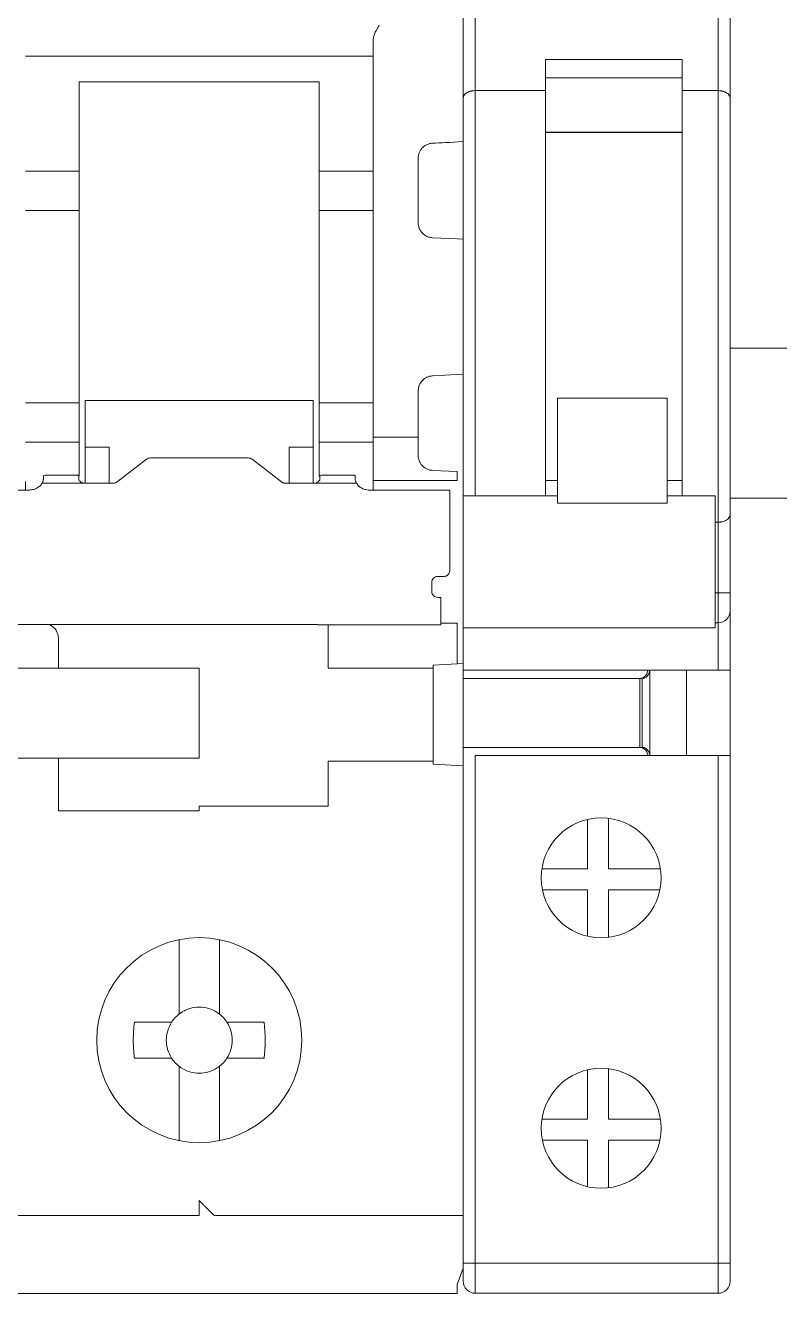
# Model space of a CAD drawing. Header units: millimetres. Extents: x 4137 to 6698, y 1400 to 3585.
# Drawn here: x 4626.82 to 4651.97, y 2976.75 to 3019.04 of the extents above; entities that cross this region are included whole.
import ezdxf

# ---------------------------------------------------------------- set-up
doc = ezdxf.new("R2010")
doc.units = ezdxf.units.MM
doc.layers.add('000-PI-Oprema', color=30, linetype='Continuous', lineweight=5)
doc.layers.add('002-PI-Kabelska kanalica', color=150, linetype='Continuous')

msp = doc.modelspace()

# ---------------------------------------------------------------- linework, layer by layer
at = {"layer": '000-PI-Oprema', "color": 0, "linetype": 'ByBlock', "lineweight": 0}
for p, q in [((4641.422, 3016.605), (4641.422, 3043.216)), ((4641.822, 3016.86), (4641.822, 3043.216)), ((4649.922, 3016.86), (4649.922, 3043.216)), ((4650.322, 3043.216), (4650.322, 3016.605)), ((4650.322, 3043.216), (4650.322, 3016.605)), ((4644.172, 3016.86), (4644.172, 3017.901)), ((4648.722, 3017.901), (4644.172, 3017.901)), ((4648.722, 3017.901), (4648.722, 3016.86)), ((4648.722, 3017.285), (4644.172, 3017.285)), ((4641.422, 3003.355), (4641.422, 3016.605)), ((4644.172, 3016.86), (4641.822, 3016.86)), ((4641.822, 3016.86), (4641.822, 3003.355)), ((4644.172, 3016.86), (4644.172, 3003.355)), ((4649.922, 3016.86), (4648.722, 3016.86)), ((4648.722, 3003.355), (4648.722, 3016.86)), ((4649.922, 3002.472), (4649.922, 3016.86)), ((4650.322, 3016.605), (4650.322, 3002.727)), ((4648.722, 3015.472), (4644.172, 3015.472)), ((4648.722, 3015.466), (4644.173, 3015.466)), ((4646.822, 3015.472), (4646.822, 3015.466)), ((4644.572, 3006.607), (4644.572, 3003.109)), ((4648.222, 3006.607), (4644.572, 3006.607)), ((4648.222, 3006.607), (4648.222, 3003.109)), ((4644.573, 3003.86), (4644.172, 3003.86)), ((4644.173, 3003.866), (4644.573, 3003.866)), ((4648.222, 3003.866), (4648.722, 3003.866)), ((4648.722, 3003.86), (4648.222, 3003.86)), ((4641.422, 2977.766), (4641.422, 3003.355)), ((4644.572, 3003.355), (4641.422, 3003.355)), ((4648.222, 3003.109), (4644.572, 3003.109)), ((4649.822, 3003.355), (4648.222, 3003.355)), ((4649.822, 3003.355), (4649.822, 2998.955)), ((4650.322, 3002.727), (4650.322, 3000.116)), ((4649.922, 3002.472), (4649.822, 3002.472)), ((4649.922, 3000.116), (4649.922, 3002.472)), ((4649.822, 3000.116), (4649.922, 3000.116)), ((4650.322, 3000.116), (4649.922, 3000.116)), ((4649.922, 2999.116), (4649.922, 3000.116)), ((4650.322, 3000.116), (4650.322, 2999.516)), ((4650.322, 2999.516), (4650.322, 2997.541)), ((4641.422, 2998.955), (4649.822, 2998.955)), ((4649.822, 2999.116), (4649.922, 2999.116)), ((4649.922, 2997.541), (4649.922, 2999.116)), ((4641.422, 2997.541), (4649.922, 2997.541)), ((4647.649, 2997.541), (4647.649, 2994.691)), ((4648.87, 2997.541), (4648.87, 2994.691)), ((4648.872, 2997.541), (4648.872, 2994.691)), ((4650.322, 2997.541), (4649.922, 2997.541)), ((4650.322, 2997.541), (4650.322, 2994.691)), ((4641.422, 2997.266), (4647.315, 2997.266)), ((4647.315, 2997.266), (4647.387, 2997.266)), ((4647.315, 2997.266), (4647.315, 2994.966)), ((4647.387, 2997.266), (4647.387, 2994.966)), ((4647.401, 2997.266), (4647.387, 2997.266)), ((4647.315, 2994.966), (4641.422, 2994.966)), ((4647.387, 2994.966), (4647.315, 2994.966)), ((4647.401, 2994.966), (4647.387, 2994.966)), ((4641.822, 2994.691), (4649.922, 2994.691)), ((4641.822, 2977.766), (4641.822, 2994.691)), ((4649.922, 2994.691), (4650.322, 2994.691)), ((4649.922, 2977.766), (4649.922, 2994.691)), ((4650.322, 2994.691), (4650.322, 2977.766)), ((4645.571, 2992.564), (4645.571, 2990.916)), ((4646.271, 2992.6), (4646.271, 2990.916)), ((4644.045, 2990.916), (4645.571, 2990.916)), ((4646.271, 2990.916), (4648, 2990.916)), ((4645.571, 2990.216), (4644.063, 2990.216)), ((4645.571, 2990.216), (4645.571, 2988.667)), ((4646.271, 2988.631), (4646.271, 2990.216)), ((4647.982, 2990.216), (4646.271, 2990.216)), ((4645.571, 2984.214), (4645.571, 2982.566)), ((4646.271, 2984.25), (4646.271, 2982.566)), ((4644.045, 2982.566), (4645.571, 2982.566)), ((4646.271, 2982.566), (4648, 2982.566)), ((4644.063, 2981.866), (4645.571, 2981.866)), ((4645.571, 2981.866), (4645.571, 2980.317)), ((4646.271, 2980.281), (4646.271, 2981.866)), ((4647.982, 2981.866), (4646.271, 2981.866)), ((4641.422, 2977.166), (4641.422, 2977.766)), ((4641.822, 2977.766), (4641.422, 2977.766)), ((4641.822, 2977.766), (4649.922, 2977.766)), ((4641.822, 2976.766), (4641.822, 2977.766)), ((4650.322, 2977.766), (4649.922, 2977.766)), ((4649.922, 2976.766), (4649.922, 2977.766)), ((4650.322, 2977.766), (4650.322, 2977.166)), ((4641.822, 2976.766), (4649.922, 2976.766))]:
    msp.add_line(p, q, dxfattribs=at)
at = {"layer": '000-PI-Oprema', "color": 0, "lineweight": 0}
for p, q in [((4638.422, 3018.005), (4626.822, 3018.005)), ((4628.622, 3016.334), (4628.622, 3017.159)), ((4636.622, 3017.159), (4628.622, 3017.159)), ((4636.622, 3017.159), (4636.622, 3016.334)), ((4628.622, 3016.334), (4628.622, 3014.17)), ((4636.622, 3014.17), (4636.622, 3016.334)), ((4641.422, 3014.777), (4641.422, 3011.903)), ((4626.822, 3014.17), (4628.622, 3014.17)), ((4628.622, 3014.17), (4628.622, 3012.859)), ((4636.622, 3012.859), (4636.622, 3014.17)), ((4636.622, 3014.17), (4638.422, 3014.17)), ((4628.622, 3012.859), (4626.822, 3012.859)), ((4628.622, 3012.859), (4628.622, 3006.447)), ((4636.622, 3006.447), (4636.622, 3012.859)), ((4638.422, 3012.859), (4636.622, 3012.859)), ((4640.396, 3011.957), (4641.222, 3011.914)), ((4641.222, 3011.914), (4641.422, 3011.903)), ((4641.222, 3007.393), (4640.396, 3007.35)), ((4641.422, 3007.403), (4641.222, 3007.393)), ((4641.422, 3007.403), (4641.422, 3006.23)), ((4626.822, 3006.447), (4628.622, 3006.447)), ((4628.622, 3006.447), (4628.622, 3005.136)), ((4628.822, 3004.973), (4628.822, 3006.524)), ((4628.822, 3006.524), (4636.422, 3006.524)), ((4636.422, 3006.524), (4636.422, 3004.973)), ((4636.622, 3006.525), (4636.617, 3006.525)), ((4636.622, 3005.136), (4636.622, 3006.447)), ((4636.622, 3006.447), (4638.422, 3006.447)), ((4628.622, 3005.136), (4626.822, 3005.136)), ((4628.622, 3005.136), (4628.622, 3004.033)), ((4636.622, 3004.012), (4636.622, 3005.136)), ((4636.622, 3005.136), (4638.422, 3005.136)), ((4639.922, 3005.303), (4638.422, 3005.303)), ((4628.822, 3004.973), (4629.622, 3004.973)), ((4628.822, 3003.771), (4628.822, 3004.973)), ((4629.622, 3004.973), (4629.622, 3003.771)), ((4635.622, 3004.973), (4636.422, 3004.973)), ((4635.622, 3003.771), (4635.622, 3004.973)), ((4636.422, 3004.973), (4636.422, 3003.771)), ((4629.881, 3003.816), (4630.864, 3004.569)), ((4631.005, 3004.614), (4634.24, 3004.614)), ((4634.381, 3004.569), (4635.364, 3003.816)), ((4626.822, 3003.824), (4626.822, 3003.541)), ((4627.422, 3003.948), (4627.422, 3004.026)), ((4628.405, 3004.044), (4627.622, 3004.044)), ((4628.605, 3004.026), (4628.605, 3003.948)), ((4636.639, 3003.948), (4636.639, 3004.026)), ((4637.623, 3004.044), (4636.839, 3004.044)), ((4637.823, 3004.026), (4637.823, 3003.948)), ((4638.422, 3003.553), (4638.422, 3003.976)), ((4641.222, 3003.857), (4638.422, 3003.857)), ((4640.396, 3004.2), (4641.222, 3004.157)), ((4620.723, 3003.541), (4626.922, 3003.541)), ((4627.38, 3003.771), (4628.805, 3003.771)), ((4629.74, 3003.771), (4628.805, 3003.771)), ((4636.439, 3003.771), (4635.505, 3003.771)), ((4637.864, 3003.771), (4636.439, 3003.771)), ((4638.323, 3003.541), (4640.972, 3003.541)), ((4640.972, 3003.541), (4640.972, 3002.929)), ((4640.972, 3000.863), (4640.972, 3002.272)), ((4640.372, 3000.464), (4640.372, 3000.165)), ((4640.772, 3000.664), (4640.572, 3000.664)), ((4641.422, 3000.27), (4641.422, 3000.103)), ((4640.572, 2999.966), (4640.672, 2999.966)), ((4640.672, 2999.877), (4640.672, 2999.966)), ((4641.422, 2999.953), (4641.422, 2997.756)), ((4611.072, 2999.056), (4636.572, 2999.056)), ((4636.572, 2999.055), (4640.673, 2999.055)), ((4636.922, 2999.055), (4636.922, 2997.603)), ((4641.222, 2999.103), (4640.672, 2999.103)), ((4641.222, 2999.103), (4641.222, 2997.745)), ((4627.922, 2997.603), (4627.922, 2998.603)), ((4624.822, 2997.603), (4627.922, 2997.603)), ((4628.322, 2997.603), (4627.922, 2997.603)), ((4632.622, 2997.603), (4628.322, 2997.603)), ((4632.622, 2994.603), (4632.622, 2997.603)), ((4637.322, 2997.603), (4636.922, 2997.603)), ((4637.322, 2997.603), (4640.422, 2997.603)), ((4640.422, 2997.703), (4641.222, 2997.745)), ((4640.422, 2997.603), (4640.422, 2997.703)), ((4640.422, 2994.503), (4640.422, 2997.603)), ((4641.422, 2997.756), (4641.222, 2997.745)), ((4641.422, 2997.756), (4641.422, 2994.351)), ((4641.427, 2995.303), (4641.422, 2995.303)), ((4627.922, 2994.603), (4624.822, 2994.603)), ((4627.922, 2992.853), (4627.922, 2994.603)), ((4627.922, 2994.603), (4628.322, 2994.603)), ((4628.322, 2994.603), (4632.622, 2994.603)), ((4637.322, 2994.503), (4636.922, 2994.503)), ((4636.922, 2993.003), (4636.922, 2994.503)), ((4637.322, 2994.503), (4640.422, 2994.503)), ((4640.422, 2994.403), (4640.422, 2994.503)), ((4641.222, 2994.361), (4640.422, 2994.403)), ((4641.422, 2994.351), (4641.222, 2994.361)), ((4641.422, 2994.351), (4641.422, 2980.203)), ((4632.622, 2992.853), (4627.922, 2992.853)), ((4632.622, 2993.003), (4632.622, 2992.853)), ((4632.622, 2993.003), (4636.922, 2993.003)), ((4641.422, 2990.703), (4641.427, 2990.703)), ((4631.947, 2988.554), (4631.947, 2988.479)), ((4631.947, 2988.479), (4631.947, 2986.359)), ((4633.297, 2988.479), (4633.297, 2988.554)), ((4633.297, 2986.072), (4633.297, 2988.479)), ((4630.459, 2985.803), (4631.316, 2985.803)), ((4634.786, 2985.803), (4633.929, 2985.803)), ((4631.316, 2984.603), (4630.459, 2984.603)), ((4634.786, 2984.603), (4633.929, 2984.603)), ((4631.947, 2984.047), (4631.947, 2981.927)), ((4633.297, 2981.927), (4633.297, 2984.047)), ((4631.947, 2981.927), (4631.947, 2981.852)), ((4633.297, 2981.852), (4633.297, 2981.927)), ((4641.422, 2980.203), (4641.422, 2977.603)), ((4632.622, 2979.353), (4623.822, 2979.353)), ((4641.422, 2979.353), (4633.122, 2979.353)), ((4641.422, 2977.603), (4641.222, 2977.053)), ((4628.822, 2976.753), (4624.022, 2976.753)), ((4628.822, 2976.753), (4636.442, 2976.753)), ((4641.222, 2976.753), (4636.442, 2976.753))]:
    msp.add_line(p, q, dxfattribs=at)
at = {"layer": '000-PI-Oprema', "color": 0, "linetype": 'ByBlock', "lineweight": 0}
for centre in [(4646.022, 2990.616), (4646.022, 2982.266)]:
    msp.add_circle(centre, 2, dxfattribs=at)
at = {"layer": '000-PI-Oprema', "color": 0, "lineweight": 0}
msp.add_circle((4632.622, 2985.203), 3.418, dxfattribs=at)
at = {"layer": '000-PI-Oprema', "color": 0, "linetype": 'ByBlock', "lineweight": 0}
for centre, start, end in [((4649.922, 2999.516), 270, 0), ((4641.822, 2977.166), 180, 270), ((4649.922, 2977.166), 270, 0)]:
    msp.add_arc(centre, 0.4, start, end, dxfattribs=at)
at = {"layer": '000-PI-Oprema', "color": 0, "lineweight": 0}
for centre, radius, start, end in [((4627.422, 2998.603), 0.5, 0, 64.7859), ((4632.622, 2985.203), 1.1, 123.0557, 133.0681), ((4632.622, 2985.203), 1.1, 46.9319, 56.9443), ((4632.622, 2985.203), 1.1, 136.9319, 146.9443), ((4632.622, 2985.203), 1.1, 135, 136.9319), ((4632.622, 2985.203), 1.1, 133.0681, 135), ((4632.622, 2985.203), 1.1, 45, 46.9319), ((4632.622, 2985.203), 1.1, 43.0681, 45), ((4632.622, 2985.203), 1.1, 33.0557, 43.0681), ((4632.622, 2985.203), 1.1, 213.0557, 223.0681), ((4632.622, 2985.203), 1.1, 223.0681, 225), ((4632.622, 2985.203), 1.1, 225, 226.9319), ((4632.622, 2985.203), 1.1, 226.9319, 236.9443), ((4632.622, 2985.203), 1.1, 303.0557, 313.0681), ((4632.622, 2985.203), 1.1, 313.0681, 315), ((4632.622, 2985.203), 1.1, 315, 316.9319), ((4632.622, 2985.203), 1.1, 316.9319, 326.9443)]:
    msp.add_arc(centre, radius, start, end, dxfattribs=at)
for points, knots in [([(4638.422, 3018.546), (4638.423, 3018.567), (4638.426, 3018.611), (4638.44, 3018.677), (4638.462, 3018.743), (4638.491, 3018.81), (4638.542, 3018.909), (4638.589, 3018.984), (4638.622, 3019.036)], [0, 0, 0, 0, 0.117336, 0.242611, 0.377617, 0.505972, 0.652001, 1, 1, 1, 1]), ([(4641.422, 3019.036), (4641.422, 3019.004), (4641.422, 3018.94), (4641.422, 3018.844), (4641.422, 3018.749), (4641.422, 3018.622), (4641.422, 3018.465), (4641.422, 3018.289), (4641.422, 3018.129), (4641.422, 3017.992), (4641.422, 3017.877), (4641.422, 3017.822), (4641.422, 3017.794)], [0, 0, 0, 0, 0.061391, 0.122427, 0.18342, 0.24468, 0.372209, 0.500076, 0.627605, 0.755472, 0.877481, 1, 1, 1, 1]), ([(4638.422, 3018.392), (4638.422, 3018.402), (4638.422, 3018.421), (4638.422, 3018.457), (4638.422, 3018.498), (4638.422, 3018.53), (4638.422, 3018.546)], [0, 0, 0, 0, 0.251193, 0.5, 0.748807, 1, 1, 1, 1]), ([(4638.422, 3015.33), (4638.422, 3015.414), (4638.422, 3015.58), (4638.422, 3015.822), (4638.422, 3016.056), (4638.422, 3016.284), (4638.422, 3016.504), (4638.422, 3016.717), (4638.422, 3016.922), (4638.422, 3017.186), (4638.422, 3017.496), (4638.422, 3017.832), (4638.422, 3018.135), (4638.422, 3018.306), (4638.422, 3018.392)], [0, 0, 0, 0, 0.062754, 0.125301, 0.187708, 0.250043, 0.312375, 0.374772, 0.437302, 0.500033, 0.625237, 0.749935, 0.874674, 1, 1, 1, 1]), ([(4641.422, 3017.794), (4641.422, 3017.757), (4641.422, 3017.684), (4641.422, 3017.564), (4641.422, 3017.438), (4641.422, 3017.303), (4641.422, 3017.162), (4641.422, 3017.013), (4641.422, 3016.857), (4641.422, 3016.639), (4641.422, 3016.35), (4641.422, 3015.978), (4641.422, 3015.583), (4641.422, 3015.3), (4641.422, 3015.159)], [0, 0, 0, 0, 0.062728, 0.125272, 0.18769, 0.250045, 0.312396, 0.374803, 0.437328, 0.500029, 0.625194, 0.749922, 0.874696, 1, 1, 1, 1]), ([(4638.422, 3013.937), (4638.422, 3014.008), (4638.422, 3014.15), (4638.422, 3014.358), (4638.422, 3014.562), (4638.422, 3014.761), (4638.422, 3014.956), (4638.422, 3015.146), (4638.422, 3015.269), (4638.422, 3015.33)], [0, 0, 0, 0, 0.143512, 0.28637, 0.428834, 0.571166, 0.71363, 0.856488, 1, 1, 1, 1]), ([(4640.396, 3015.106), (4640.378, 3015.105), (4640.34, 3015.102), (4640.285, 3015.089), (4640.229, 3015.07), (4640.174, 3015.043), (4640.122, 3015.009), (4640.067, 3014.962), (4640.01, 3014.895), (4639.961, 3014.808), (4639.928, 3014.709), (4639.924, 3014.641), (4639.922, 3014.607)], [0, 0, 0, 0, 0.067869, 0.138425, 0.211987, 0.288836, 0.369219, 0.453352, 0.573685, 0.721104, 0.860335, 1, 1, 1, 1]), ([(4639.922, 3014.607), (4639.922, 3014.541), (4639.922, 3014.41), (4639.922, 3014.209), (4639.922, 3014.072), (4639.922, 3014.004)], [0, 0, 0, 0, 0.333419, 0.666581, 1, 1, 1, 1]), ([(4638.422, 3005.37), (4638.422, 3005.484), (4638.422, 3005.711), (4638.422, 3006.057), (4638.422, 3006.405), (4638.422, 3006.755), (4638.422, 3007.108), (4638.422, 3007.705), (4638.422, 3008.553), (4638.422, 3009.653), (4638.422, 3010.753), (4638.422, 3011.72), (4638.422, 3012.552), (4638.422, 3013.252), (4638.422, 3013.708), (4638.422, 3013.937)], [0, 0, 0, 0, 0.041431, 0.082793, 0.124119, 0.165441, 0.206793, 0.248207, 0.374079, 0.500012, 0.625883, 0.751817, 0.834548, 0.917188, 1, 1, 1, 1]), ([(4639.922, 3014.004), (4639.922, 3013.902), (4639.922, 3013.699), (4639.922, 3013.392), (4639.922, 3013.082), (4639.922, 3012.77), (4639.922, 3012.561), (4639.922, 3012.456)], [0, 0, 0, 0, 0.200123, 0.400061, 0.599939, 0.799877, 1, 1, 1, 1]), ([(4640.396, 3011.957), (4640.375, 3011.959), (4640.334, 3011.962), (4640.273, 3011.978), (4640.204, 3012.004), (4640.131, 3012.046), (4640.059, 3012.108), (4640, 3012.183), (4639.956, 3012.268), (4639.928, 3012.36), (4639.924, 3012.424), (4639.922, 3012.456)], [0, 0, 0, 0, 0.082209, 0.16366, 0.245689, 0.369303, 0.493372, 0.618767, 0.744744, 0.872104, 1, 1, 1, 1]), ([(4641.422, 3011.903), (4641.422, 3011.797), (4641.422, 3011.584), (4641.422, 3011.264), (4641.422, 3010.944), (4641.422, 3010.622), (4641.422, 3010.3), (4641.422, 3009.977), (4641.422, 3009.572), (4641.422, 3009.087), (4641.422, 3008.523), (4641.422, 3007.961), (4641.422, 3007.589), (4641.422, 3007.403)], [0, 0, 0, 0, 0.071572, 0.143012, 0.214372, 0.285701, 0.357051, 0.428472, 0.500015, 0.625079, 0.749917, 0.8748, 1, 1, 1, 1]), ([(4639.922, 3006.85), (4639.923, 3006.872), (4639.925, 3006.914), (4639.937, 3006.977), (4639.961, 3007.047), (4640, 3007.123), (4640.059, 3007.198), (4640.131, 3007.26), (4640.213, 3007.307), (4640.302, 3007.34), (4640.365, 3007.346), (4640.396, 3007.35)], [0, 0, 0, 0, 0.085573, 0.170275, 0.255463, 0.381339, 0.506835, 0.630803, 0.754517, 0.877108, 1, 1, 1, 1]), ([(4639.922, 3006.85), (4639.922, 3006.745), (4639.922, 3006.536), (4639.922, 3006.224), (4639.922, 3005.915), (4639.922, 3005.607), (4639.922, 3005.404), (4639.922, 3005.303)], [0, 0, 0, 0, 0.200123, 0.400061, 0.599939, 0.799877, 1, 1, 1, 1]), ([(4641.422, 3006.253), (4641.422, 3006.239), (4641.422, 3006.211), (4641.422, 3005.989), (4641.422, 3005.641), (4641.422, 3005.183), (4641.422, 3004.801), (4641.422, 3004.529)], [0, 0, 0, 0, 0.201961, 0.403921, 0.605881, 0.807842, 1, 1, 1, 1]), ([(4638.422, 3003.976), (4638.422, 3004.037), (4638.422, 3004.16), (4638.422, 3004.35), (4638.422, 3004.545), (4638.422, 3004.744), (4638.422, 3004.948), (4638.422, 3005.156), (4638.422, 3005.298), (4638.422, 3005.37)], [0, 0, 0, 0, 0.143512, 0.28637, 0.428834, 0.571166, 0.71363, 0.856488, 1, 1, 1, 1]), ([(4639.922, 3005.303), (4639.922, 3005.234), (4639.922, 3005.098), (4639.922, 3004.896), (4639.922, 3004.765), (4639.922, 3004.699)], [0, 0, 0, 0, 0.333419, 0.666581, 1, 1, 1, 1]), ([(4640.396, 3004.2), (4640.377, 3004.202), (4640.339, 3004.205), (4640.282, 3004.218), (4640.217, 3004.241), (4640.144, 3004.28), (4640.071, 3004.34), (4640.008, 3004.414), (4639.96, 3004.501), (4639.928, 3004.597), (4639.924, 3004.665), (4639.922, 3004.699)], [0, 0, 0, 0, 0.070997, 0.142096, 0.214572, 0.332081, 0.453288, 0.585757, 0.721078, 0.860541, 1, 1, 1, 1]), ([(4627.422, 3003.898), (4627.422, 3003.889), (4627.421, 3003.872), (4627.413, 3003.841), (4627.4, 3003.807), (4627.387, 3003.783), (4627.38, 3003.771)], [0, 0, 0, 0, 0.256458, 0.506841, 0.753776, 1, 1, 1, 1]), ([(4627.422, 3004.026), (4627.422, 3004.031), (4627.444, 3004.035), (4627.518, 3004.042), (4627.57, 3004.044), (4627.622, 3004.044)], [0, 0, 0, 0, 0.5, 0.5, 1, 1, 1, 1]), ([(4628.605, 3004.026), (4628.605, 3004.028), (4628.603, 3004.03), (4628.592, 3004.033), (4628.573, 3004.036), (4628.54, 3004.04), (4628.485, 3004.043), (4628.432, 3004.044), (4628.405, 3004.044)], [0, 0, 0, 0, 0.128148, 0.251094, 0.373747, 0.501054, 0.748354, 1, 1, 1, 1]), ([(4628.805, 3003.771), (4628.792, 3003.772), (4628.765, 3003.773), (4628.727, 3003.782), (4628.692, 3003.796), (4628.652, 3003.82), (4628.613, 3003.858), (4628.608, 3003.884), (4628.605, 3003.898)], [0, 0, 0, 0, 0.128818, 0.251822, 0.37424, 0.501366, 0.746636, 1, 1, 1, 1]), ([(4629.881, 3003.816), (4629.871, 3003.809), (4629.851, 3003.796), (4629.817, 3003.782), (4629.779, 3003.773), (4629.753, 3003.772), (4629.74, 3003.771)], [0, 0, 0, 0, 0.25487, 0.5, 0.74513, 1, 1, 1, 1]), ([(4635.505, 3003.771), (4635.492, 3003.772), (4635.466, 3003.773), (4635.428, 3003.782), (4635.393, 3003.796), (4635.374, 3003.809), (4635.364, 3003.816)], [0, 0, 0, 0, 0.25487, 0.5, 0.74513, 1, 1, 1, 1]), ([(4636.639, 3003.898), (4636.639, 3003.891), (4636.638, 3003.878), (4636.627, 3003.857), (4636.608, 3003.835), (4636.575, 3003.808), (4636.52, 3003.778), (4636.466, 3003.773), (4636.439, 3003.771)], [0, 0, 0, 0, 0.130698, 0.254597, 0.376443, 0.501216, 0.749391, 1, 1, 1, 1]), ([(4636.639, 3004.026), (4636.639, 3004.031), (4636.661, 3004.035), (4636.735, 3004.042), (4636.787, 3004.044), (4636.839, 3004.044)], [0, 0, 0, 0, 0.5, 0.5, 1, 1, 1, 1]), ([(4637.823, 3004.026), (4637.822, 3004.028), (4637.82, 3004.03), (4637.809, 3004.033), (4637.79, 3004.036), (4637.757, 3004.04), (4637.702, 3004.043), (4637.649, 3004.044), (4637.623, 3004.044)], [0, 0, 0, 0, 0.128148, 0.251094, 0.373747, 0.501054, 0.748354, 1, 1, 1, 1]), ([(4637.864, 3003.771), (4637.858, 3003.783), (4637.845, 3003.807), (4637.832, 3003.841), (4637.824, 3003.872), (4637.823, 3003.889), (4637.823, 3003.898)], [0, 0, 0, 0, 0.246224, 0.493159, 0.743542, 1, 1, 1, 1]), ([(4641.422, 3004.147), (4641.422, 3004.076), (4641.422, 3003.934), (4641.422, 3003.727), (4641.422, 3003.526), (4641.422, 3003.331), (4641.422, 3003.142), (4641.422, 3002.96), (4641.422, 3002.783), (4641.422, 3002.556), (4641.422, 3002.29), (4641.422, 3002), (4641.422, 3001.737), (4641.422, 3001.587), (4641.422, 3001.512)], [0, 0, 0, 0, 0.062728, 0.125272, 0.18769, 0.250045, 0.312396, 0.374803, 0.437328, 0.500029, 0.625194, 0.749922, 0.874696, 1, 1, 1, 1]), ([(4627.38, 3003.771), (4627.37, 3003.754), (4627.348, 3003.721), (4627.305, 3003.676), (4627.255, 3003.637), (4627.178, 3003.592), (4627.068, 3003.55), (4626.971, 3003.544), (4626.922, 3003.541)], [0, 0, 0, 0, 0.126929, 0.250928, 0.374602, 0.500576, 0.748126, 1, 1, 1, 1]), ([(4638.323, 3003.541), (4638.298, 3003.542), (4638.25, 3003.544), (4638.179, 3003.556), (4638.111, 3003.576), (4638.028, 3003.612), (4637.933, 3003.673), (4637.888, 3003.738), (4637.864, 3003.771)], [0, 0, 0, 0, 0.126929, 0.250928, 0.374602, 0.500576, 0.748126, 1, 1, 1, 1]), ([(4641.422, 3001.512), (4641.422, 3001.499), (4641.422, 3001.472), (4641.422, 3001.425), (4641.422, 3001.372), (4641.422, 3001.292), (4641.422, 3001.177), (4641.422, 3001.017), (4641.422, 3000.841), (4641.422, 3000.655), (4641.422, 3000.463), (4641.422, 3000.335), (4641.422, 3000.27)], [0, 0, 0, 0, 0.061391, 0.122427, 0.18342, 0.24468, 0.372209, 0.500076, 0.627605, 0.755472, 0.877481, 1, 1, 1, 1]), ([(4640.772, 3000.664), (4640.786, 3000.664), (4640.812, 3000.666), (4640.85, 3000.677), (4640.884, 3000.696), (4640.924, 3000.729), (4640.964, 3000.784), (4640.97, 3000.836), (4640.972, 3000.863)], [0, 0, 0, 0, 0.128148, 0.251094, 0.373747, 0.501054, 0.748354, 1, 1, 1, 1]), ([(4640.572, 3000.664), (4640.52, 3000.664), (4640.468, 3000.642), (4640.394, 3000.568), (4640.372, 3000.516), (4640.372, 3000.464)], [0, 0, 0, 0, 0.5, 0.5, 1, 1, 1, 1]), ([(4640.372, 3000.165), (4640.372, 3000.113), (4640.394, 3000.061), (4640.468, 2999.988), (4640.52, 2999.966), (4640.572, 2999.966)], [0, 0, 0, 0, 0.5, 0.5, 1, 1, 1, 1]), ([(4641.422, 3000.103), (4641.422, 3000.09), (4641.422, 3000.064), (4641.422, 3000.027), (4641.422, 2999.991), (4641.422, 2999.959), (4641.422, 2999.955), (4641.422, 2999.953)], [0, 0, 0, 0, 0.169382, 0.332374, 0.500748, 0.7482, 1, 1, 1, 1]), ([(4640.672, 2999.877), (4640.672, 2999.76), (4640.672, 2999.527), (4640.672, 2999.25), (4640.672, 2999.078), (4640.672, 2999.07), (4640.673, 2999.055)], [0, 0, 0, 0, 0.264619, 0.529237, 0.793855, 1, 1, 1, 1]), ([(4633.222, 2986.125), (4633.133, 2986.183), (4633.036, 2986.228), (4632.833, 2986.288), (4632.729, 2986.303), (4632.517, 2986.303), (4632.412, 2986.288), (4632.26, 2986.243), (4632.21, 2986.224), (4632.138, 2986.191), (4632.114, 2986.179), (4632.079, 2986.16), (4632.068, 2986.153), (4632.051, 2986.143), (4632.042, 2986.138), (4632.034, 2986.132), (4632.028, 2986.129), (4632.024, 2986.128), (4632.022, 2986.125)], [0, 0, 0, 0, 0.25, 0.25, 0.5, 0.5, 0.75, 0.75, 0.875, 0.875, 0.9375, 0.9375, 0.96875, 0.96875, 0.984375, 0.992187, 0.992187, 1, 1, 1, 1]), ([(4630.459, 2985.803), (4630.435, 2985.604), (4630.422, 2985.404), (4630.422, 2985.103), (4630.425, 2985.003), (4630.435, 2984.853), (4630.438, 2984.803), (4630.445, 2984.728), (4630.449, 2984.69), (4630.454, 2984.647), (4630.456, 2984.625), (4630.457, 2984.616), (4630.458, 2984.609), (4630.46, 2984.606), (4630.459, 2984.603)], [0, 0, 0, 0, 0.5, 0.5, 0.75, 0.75, 0.875, 0.875, 0.9375, 0.96875, 0.984375, 0.992188, 0.992188, 1, 1, 1, 1]), ([(4631.701, 2985.803), (4631.584, 2985.625), (4631.523, 2985.417), (4631.522, 2984.991), (4631.584, 2984.782), (4631.701, 2984.603)], [0, 0, 0, 0, 0.5, 0.5, 1, 1, 1, 1]), ([(4633.544, 2984.603), (4633.661, 2984.782), (4633.722, 2984.991), (4633.723, 2985.414), (4633.661, 2985.625), (4633.545, 2985.803)], [0, 0, 0, 0, 0.5, 0.5, 1, 1, 1, 1]), ([(4632.022, 2984.281), (4632.201, 2984.165), (4632.408, 2984.104), (4632.833, 2984.103), (4633.044, 2984.165), (4633.222, 2984.281)], [0, 0, 0, 0, 0.5, 0.5, 1, 1, 1, 1]), ([(4632.622, 2979.853), (4632.622, 2979.832), (4632.622, 2979.79), (4632.622, 2979.728), (4632.622, 2979.656), (4632.622, 2979.577), (4632.622, 2979.498), (4632.622, 2979.432), (4632.622, 2979.387), (4632.622, 2979.358), (4632.622, 2979.355), (4632.622, 2979.353)], [0, 0, 0, 0, 0.080758, 0.160392, 0.240099, 0.368585, 0.500066, 0.628554, 0.760036, 0.877963, 1, 1, 1, 1]), ([(4632.622, 2979.853), (4632.643, 2979.833), (4632.681, 2979.795), (4632.733, 2979.742), (4632.776, 2979.699), (4632.834, 2979.642), (4632.901, 2979.574), (4632.978, 2979.498), (4633.041, 2979.435), (4633.087, 2979.388), (4633.117, 2979.359), (4633.121, 2979.355), (4633.122, 2979.353)], [0, 0, 0, 0, 0.090531, 0.16862, 0.234268, 0.287481, 0.430984, 0.554468, 0.680793, 0.795506, 0.900919, 1, 1, 1, 1]), ([(4641.222, 2976.753), (4641.222, 2976.753), (4641.222, 2976.807), (4641.222, 2976.944), (4641.222, 2976.996), (4641.222, 2977.053)], [0, 0, 0, 0, 0.5, 0.5, 0.737757, 0.737757, 0.737757, 0.737757])]:
    msp.add_open_spline(points, degree=3, knots=knots, dxfattribs=at)
at = {"layer": '000-PI-Oprema', "color": 0, "linetype": 'ByBlock', "lineweight": 0}
for points, knots in [([(4641.422, 3016.605), (4641.422, 3016.609), (4641.423, 3016.613), (4641.423, 3016.62), (4641.424, 3016.632), (4641.427, 3016.644), (4641.433, 3016.667), (4641.44, 3016.682), (4641.453, 3016.704), (4641.458, 3016.711), (4641.469, 3016.725), (4641.481, 3016.739), (4641.495, 3016.753), (4641.51, 3016.766), (4641.519, 3016.772), (4641.545, 3016.79), (4641.565, 3016.801), (4641.597, 3016.816), (4641.609, 3016.821), (4641.633, 3016.83), (4641.657, 3016.838), (4641.683, 3016.844), (4641.703, 3016.848), (4641.71, 3016.85), (4641.724, 3016.852), (4641.731, 3016.853), (4641.765, 3016.858), (4641.793, 3016.86), (4641.822, 3016.86)], [0, 0, 0, 0, 0.03125, 0.03125, 0.0625, 0.125, 0.125, 0.25, 0.25, 0.3125, 0.3125, 0.375, 0.4375, 0.4375, 0.5, 0.5, 0.625, 0.625, 0.6875, 0.6875, 0.75, 0.8125, 0.8125, 0.84375, 0.84375, 0.875, 0.875, 1, 1, 1, 1]), ([(4649.922, 3016.86), (4649.951, 3016.86), (4649.98, 3016.858), (4650.014, 3016.853), (4650.021, 3016.852), (4650.035, 3016.85), (4650.042, 3016.848), (4650.062, 3016.844), (4650.088, 3016.838), (4650.112, 3016.83), (4650.136, 3016.821), (4650.147, 3016.816), (4650.18, 3016.801), (4650.2, 3016.79), (4650.226, 3016.772), (4650.234, 3016.766), (4650.25, 3016.753), (4650.264, 3016.739), (4650.276, 3016.725), (4650.287, 3016.711), (4650.292, 3016.704), (4650.305, 3016.682), (4650.312, 3016.667), (4650.318, 3016.644), (4650.321, 3016.632), (4650.322, 3016.62), (4650.322, 3016.613), (4650.322, 3016.609), (4650.322, 3016.605)], [0, 0, 0, 0, 0.125, 0.125, 0.15625, 0.15625, 0.1875, 0.1875, 0.25, 0.3125, 0.3125, 0.375, 0.375, 0.5, 0.5, 0.5625, 0.5625, 0.625, 0.6875, 0.6875, 0.75, 0.75, 0.875, 0.875, 0.9375, 0.96875, 0.96875, 1, 1, 1, 1]), ([(4649.922, 3002.472), (4649.951, 3002.472), (4649.98, 3002.474), (4650.014, 3002.479), (4650.021, 3002.48), (4650.035, 3002.482), (4650.042, 3002.483), (4650.062, 3002.488), (4650.088, 3002.494), (4650.112, 3002.502), (4650.136, 3002.511), (4650.147, 3002.515), (4650.18, 3002.53), (4650.2, 3002.542), (4650.226, 3002.56), (4650.234, 3002.566), (4650.25, 3002.579), (4650.264, 3002.592), (4650.276, 3002.606), (4650.287, 3002.621), (4650.292, 3002.628), (4650.305, 3002.65), (4650.312, 3002.665), (4650.318, 3002.688), (4650.321, 3002.7), (4650.322, 3002.711), (4650.322, 3002.719), (4650.322, 3002.723), (4650.322, 3002.727)], [0, 0, 0, 0, 0.125, 0.125, 0.15625, 0.15625, 0.1875, 0.1875, 0.25, 0.3125, 0.3125, 0.375, 0.375, 0.5, 0.5, 0.5625, 0.5625, 0.625, 0.6875, 0.6875, 0.75, 0.75, 0.875, 0.875, 0.9375, 0.96875, 0.96875, 1, 1, 1, 1]), ([(4647.322, 2997.266), (4647.341, 2997.266), (4647.382, 2997.272), (4647.444, 2997.302), (4647.499, 2997.349), (4647.544, 2997.411), (4647.57, 2997.477), (4647.578, 2997.522), (4647.579, 2997.541)], [0, 0, 0, 0, 0.175586, 0.351172, 0.526758, 0.702344, 0.87793, 1, 1, 1, 1]), ([(4647.648, 2997.541), (4647.647, 2997.529), (4647.645, 2997.517), (4647.641, 2997.495), (4647.639, 2997.485), (4647.633, 2997.465), (4647.629, 2997.456), (4647.618, 2997.427), (4647.609, 2997.41), (4647.593, 2997.385), (4647.587, 2997.376), (4647.575, 2997.361), (4647.563, 2997.346), (4647.55, 2997.333), (4647.536, 2997.321), (4647.529, 2997.316), (4647.507, 2997.3), (4647.493, 2997.291), (4647.472, 2997.281), (4647.465, 2997.279), (4647.451, 2997.274), (4647.444, 2997.272), (4647.425, 2997.267), (4647.412, 2997.266), (4647.401, 2997.266)], [0, 0, 0, 0, 0.07828, 0.07828, 0.144117, 0.144117, 0.209954, 0.209954, 0.341628, 0.341628, 0.407465, 0.407465, 0.473303, 0.53914, 0.53914, 0.604977, 0.604977, 0.736651, 0.736651, 0.802488, 0.802488, 0.868326, 0.868326, 1, 1, 1, 1]), ([(4647.579, 2994.691), (4647.578, 2994.71), (4647.57, 2994.755), (4647.544, 2994.821), (4647.499, 2994.883), (4647.444, 2994.93), (4647.382, 2994.959), (4647.341, 2994.966), (4647.322, 2994.966)], [0, 0, 0, 0, 0.122057, 0.297646, 0.473234, 0.648823, 0.824411, 1, 1, 1, 1]), ([(4647.401, 2994.966), (4647.412, 2994.966), (4647.425, 2994.964), (4647.444, 2994.96), (4647.451, 2994.958), (4647.465, 2994.953), (4647.472, 2994.95), (4647.493, 2994.94), (4647.507, 2994.932), (4647.529, 2994.916), (4647.536, 2994.911), (4647.549, 2994.898), (4647.563, 2994.885), (4647.575, 2994.871), (4647.587, 2994.855), (4647.593, 2994.847), (4647.609, 2994.822), (4647.618, 2994.804), (4647.629, 2994.776), (4647.633, 2994.766), (4647.639, 2994.747), (4647.641, 2994.737), (4647.645, 2994.715), (4647.647, 2994.703), (4647.648, 2994.691)], [0, 0, 0, 0, 0.131674, 0.131674, 0.197511, 0.197511, 0.263348, 0.263348, 0.395022, 0.395022, 0.46086, 0.46086, 0.526697, 0.592534, 0.592534, 0.658371, 0.658371, 0.790045, 0.790045, 0.855882, 0.855882, 0.921719, 0.921719, 1, 1, 1, 1])]:
    msp.add_open_spline(points, degree=3, knots=knots, dxfattribs=at)
at = {"layer": '000-PI-Oprema', "color": 0, "lineweight": 0}
for points in [[(4640.396, 3015.106), (4640.672, 3015.121), (4640.947, 3015.135), (4641.422, 3015.159)], [(4641.422, 3014.777), (4641.422, 3015.007), (4641.422, 3015.144), (4641.422, 3015.159)], [(4630.864, 3004.569), (4630.901, 3004.597), (4630.953, 3004.614), (4631.005, 3004.614)], [(4634.24, 3004.614), (4634.292, 3004.614), (4634.344, 3004.597), (4634.381, 3004.569)], [(4641.422, 3004.147), (4641.422, 3004.162), (4641.422, 3004.299), (4641.422, 3004.529)], [(4627.422, 3003.948), (4627.422, 3003.942), (4627.422, 3003.925), (4627.422, 3003.898)], [(4628.605, 3003.898), (4628.605, 3003.925), (4628.605, 3003.942), (4628.605, 3003.948)], [(4636.639, 3003.948), (4636.639, 3003.942), (4636.639, 3003.925), (4636.639, 3003.898)], [(4637.823, 3003.898), (4637.823, 3003.925), (4637.823, 3003.942), (4637.823, 3003.948)], [(4641.222, 3003.857), (4641.222, 3003.954), (4641.222, 3004.054), (4641.222, 3004.157)], [(4640.972, 3002.272), (4640.972, 3002.506), (4640.972, 3002.748), (4640.972, 3002.929)], [(4631.947, 2986.359), (4631.947, 2986.321), (4631.947, 2986.283), (4631.947, 2986.072)], [(4631.316, 2985.803), (4631.44, 2985.803), (4631.567, 2985.803), (4631.701, 2985.803)], [(4633.929, 2985.803), (4633.805, 2985.803), (4633.678, 2985.803), (4633.544, 2985.803)], [(4634.786, 2985.803), (4634.834, 2985.405), (4634.834, 2985.001), (4634.786, 2984.603)], [(4631.316, 2984.603), (4631.44, 2984.603), (4631.567, 2984.603), (4631.701, 2984.603)], [(4631.947, 2984.335), (4631.947, 2984.123), (4631.947, 2984.085), (4631.947, 2984.047)], [(4633.297, 2984.335), (4633.297, 2984.123), (4633.297, 2984.085), (4633.297, 2984.047)], [(4633.544, 2984.603), (4633.678, 2984.603), (4633.805, 2984.603), (4633.929, 2984.603)]]:
    msp.add_open_spline(points, degree=3, dxfattribs=at)
at = {"layer": '002-PI-Kabelska kanalica', "color": 0, "linetype": 'ByBlock', "lineweight": 0, "ltscale": 0.25}
for p, q in [((4650.322, 3008.278), (4796.706, 3008.278)), ((4796.706, 3003.278), (4650.322, 3003.278))]:
    msp.add_line(p, q, dxfattribs=at)

doc.saveas('drawing.dxf')
